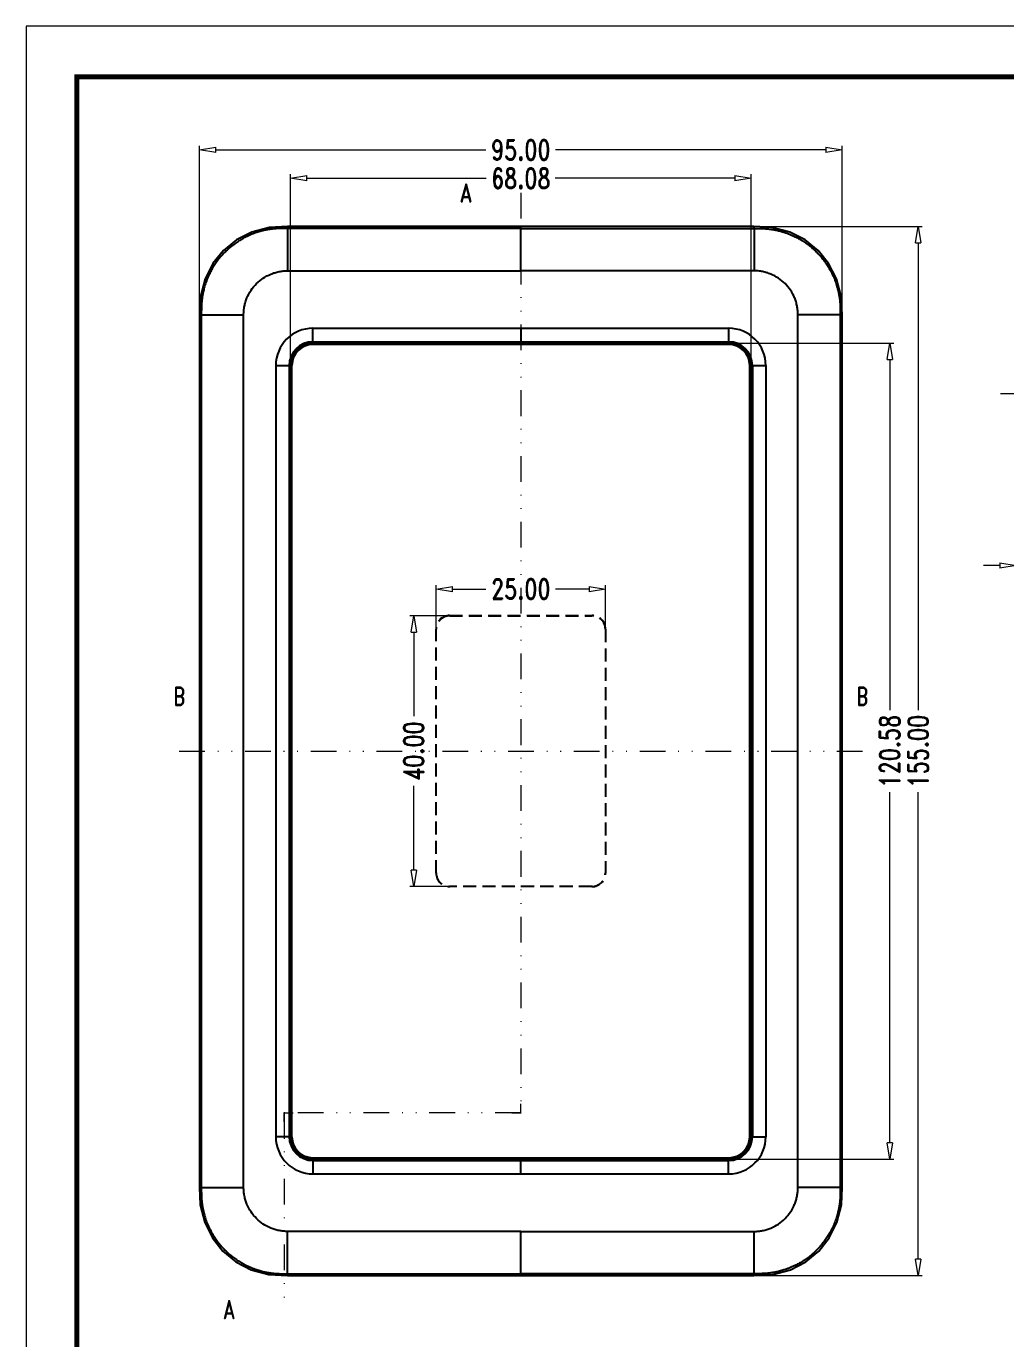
# Model space of a CAD drawing. Header units: millimetres. Extents: x 3219 to 3653, y 1046 to 1347.
# Drawn here: x 3219.4 to 3364.2, y 1153.2 to 1347.1 of the extents above; entities that cross this region are included whole.
import ezdxf
from ezdxf.enums import TextEntityAlignment as Align

# ---------------------------------------------------------------- set-up
doc = ezdxf.new("R2010")
doc.units = ezdxf.units.MM
doc.linetypes.add('DIVIDE', pattern=[31.75, 12.7, -6.35, 0, -6.35, 0, -6.35])
doc.linetypes.add('HIDDEN', pattern=[9.525, 6.35, -3.175])
for name, color, linetype, lineweight in [('dim', 82, 'Continuous', 9), ('from', 7, 'Continuous', 13), ('hatch', 56, 'Continuous', 9)]:
    doc.layers.add(name, color=color, linetype=linetype, lineweight=lineweight)
doc.styles.add('ROMAND', font='romand.shx', dxfattribs={"width": 0.75, "bigfont": 'gbcbig.shx'})
doc.dimstyles.new('YanXiu', dxfattribs={"dimtxt": 2.5, "dimasz": 2.2, "dimexe": 1, "dimexo": 0, "dimgap": 0.66, "dimtad": 0, "dimzin": 1, "dimdsep": 46, "dimtxsty": 'ROMAND', "dimblk": 'CLOSEDBLANK', "dimcen": 0, "dimclrd": 3, "dimclre": 3, "dimclrt": 7, "dimazin": 0, "dimtfac": 1, "dimtofl": 0, "dimtmove": 0, "dimatfit": 3, "dimldrblk": 'CLOSEDBLANK', "dimfxl": 1, "dimlwd": 5, "dimlwe": 5, "dimarcsym": 0})

# ---------------------------------------------------------------- blocks, each defined once
blk = doc.blocks.new('_ClosedBlank')
at = {"color": 0, "linetype": 'ByBlock', "lineweight": -2}
for p, q in [((-1, 0.167), (0, 0)), ((-1, 0.167), (-1, -0.167)), ((0, 0), (-1, -0.167))]:
    blk.add_line(p, q, dxfattribs=at)
blk = doc.blocks.new('*D18')
at = {"layer": 'Defpoints', "color": 0}
for p in [(3323.23, 1300.32), (3323.23, 1179.74), (3347.05, 1179.74)]:
    blk.add_point(p, dxfattribs=at)
at = {"layer": 'dim', "color": 3, "lineweight": 5}
for p, q in [((3323.23, 1300.32), (3347.65, 1300.32)), ((3347.05, 1297.92), (3347.05, 1246.09)), ((3347.05, 1182.14), (3347.05, 1233.97)), ((3323.23, 1179.74), (3347.65, 1179.74))]:
    blk.add_line(p, q, dxfattribs=at)
at = {"layer": 'dim', "color": 3, "lineweight": 5, "xscale": 2.4, "yscale": 2.4, "zscale": 2.4}
for p, rotation in [((3347.05, 1300.32), 90), ((3347.05, 1179.74), 270)]:
    blk.add_blockref('_ClosedBlank', p, dxfattribs=dict(at, rotation=rotation))
at = {"layer": 'dim', "color": 7, "insert": (3347.05, 1240.03), "char_height": 3, "attachment_point": 5, "rotation": 90, "style": 'ROMAND'}
blk.add_mtext('120.58', dxfattribs=at)
blk = doc.blocks.new('*D19')
at = {"layer": 'Defpoints', "color": 0}
for p in [(3258.46, 1324.68), (3258.46, 1297.01), (3326.54, 1297.01)]:
    blk.add_point(p, dxfattribs=at)
at = {"layer": 'dim', "color": 3, "lineweight": 5}
for p, q in [((3258.46, 1297.01), (3258.46, 1325.28)), ((3326.54, 1297.01), (3326.54, 1325.28)), ((3260.86, 1324.68), (3287.4, 1324.68)), ((3324.14, 1324.68), (3297.6, 1324.68))]:
    blk.add_line(p, q, dxfattribs=at)
at = {"layer": 'dim', "color": 3, "lineweight": 5, "xscale": 2.4, "yscale": 2.4, "zscale": 2.4, "rotation": 180}
blk.add_blockref('_ClosedBlank', (3258.46, 1324.68), dxfattribs=at)
at = {"layer": 'dim', "color": 3, "lineweight": 5, "xscale": 2.4, "yscale": 2.4, "zscale": 2.4}
blk.add_blockref('_ClosedBlank', (3326.54, 1324.68), dxfattribs=at)
at = {"layer": 'dim', "color": 7, "insert": (3292.5, 1324.68), "char_height": 3, "attachment_point": 5, "style": 'ROMAND'}
blk.add_mtext('68.08', dxfattribs=at)
blk = doc.blocks.new('*D20')
at = {"layer": 'Defpoints', "color": 0}
for p in [(3245, 1328.88), (3245, 1304.51), (3340, 1304.51)]:
    blk.add_point(p, dxfattribs=at)
at = {"layer": 'dim', "color": 3, "lineweight": 5}
for p, q in [((3245, 1304.51), (3245, 1329.48)), ((3247.4, 1328.88), (3287.35, 1328.88)), ((3337.6, 1328.88), (3297.65, 1328.88)), ((3340, 1304.51), (3340, 1329.48))]:
    blk.add_line(p, q, dxfattribs=at)
at = {"layer": 'dim', "color": 3, "lineweight": 5, "xscale": 2.4, "yscale": 2.4, "zscale": 2.4, "rotation": 180}
blk.add_blockref('_ClosedBlank', (3245, 1328.88), dxfattribs=at)
at = {"layer": 'dim', "color": 3, "lineweight": 5, "xscale": 2.4, "yscale": 2.4, "zscale": 2.4}
blk.add_blockref('_ClosedBlank', (3340, 1328.88), dxfattribs=at)
at = {"layer": 'dim', "color": 7, "insert": (3292.5, 1328.88), "char_height": 3, "attachment_point": 5, "style": 'ROMAND'}
blk.add_mtext('95.00', dxfattribs=at)
blk = doc.blocks.new('*D21')
at = {"layer": 'Defpoints', "color": 0}
for p in [(3326.98, 1317.53), (3326.98, 1162.53), (3351.25, 1162.53)]:
    blk.add_point(p, dxfattribs=at)
at = {"layer": 'dim', "color": 3, "lineweight": 5}
for p, q in [((3326.98, 1317.53), (3351.85, 1317.53)), ((3351.25, 1315.13), (3351.25, 1246.09)), ((3351.25, 1164.93), (3351.25, 1233.97)), ((3326.98, 1162.53), (3351.85, 1162.53))]:
    blk.add_line(p, q, dxfattribs=at)
at = {"layer": 'dim', "color": 3, "lineweight": 5, "xscale": 2.4, "yscale": 2.4, "zscale": 2.4}
for p, rotation in [((3351.25, 1317.53), 90), ((3351.25, 1162.53), 270)]:
    blk.add_blockref('_ClosedBlank', p, dxfattribs=dict(at, rotation=rotation))
at = {"layer": 'dim', "color": 7, "insert": (3351.25, 1240.03), "char_height": 3, "attachment_point": 5, "rotation": 90, "style": 'ROMAND'}
blk.add_mtext('155.00', dxfattribs=at)
blk = doc.blocks.new('*D33')
at = {"layer": 'Defpoints', "color": 0}
for p in [(3305, 1263.97), (3280, 1258.04), (3305, 1258.04)]:
    blk.add_point(p, dxfattribs=at)
at = {"layer": 'dim', "color": 3, "lineweight": 5}
for p, q in [((3280, 1258.04), (3280, 1264.56)), ((3282.4, 1263.97), (3287.35, 1263.97)), ((3302.6, 1263.97), (3297.65, 1263.97)), ((3305, 1258.04), (3305, 1264.56))]:
    blk.add_line(p, q, dxfattribs=at)
at = {"layer": 'dim', "color": 3, "lineweight": 5, "xscale": 2.4, "yscale": 2.4, "zscale": 2.4, "rotation": 180}
blk.add_blockref('_ClosedBlank', (3280, 1263.97), dxfattribs=at)
at = {"layer": 'dim', "color": 3, "lineweight": 5, "xscale": 2.4, "yscale": 2.4, "zscale": 2.4}
blk.add_blockref('_ClosedBlank', (3305, 1263.97), dxfattribs=at)
at = {"layer": 'dim', "color": 7, "insert": (3292.5, 1263.97), "char_height": 3, "attachment_point": 5, "style": 'ROMAND'}
blk.add_mtext('25.00', dxfattribs=at)
blk = doc.blocks.new('*D34')
at = {"layer": 'Defpoints', "color": 0}
for p in [(3281.99, 1260.03), (3276.67, 1220.03), (3281.99, 1220.03)]:
    blk.add_point(p, dxfattribs=at)
at = {"layer": 'dim', "color": 3, "lineweight": 5}
for p, q in [((3281.99, 1260.03), (3276.08, 1260.03)), ((3276.67, 1257.63), (3276.67, 1245.18)), ((3276.67, 1222.43), (3276.67, 1234.88)), ((3281.99, 1220.03), (3276.08, 1220.03))]:
    blk.add_line(p, q, dxfattribs=at)
at = {"layer": 'dim', "color": 3, "lineweight": 5, "xscale": 2.4, "yscale": 2.4, "zscale": 2.4}
for p, rotation in [((3276.67, 1260.03), 90), ((3276.67, 1220.03), 270)]:
    blk.add_blockref('_ClosedBlank', p, dxfattribs=dict(at, rotation=rotation))
at = {"layer": 'dim', "color": 7, "insert": (3276.67, 1240.03), "char_height": 3, "attachment_point": 5, "rotation": 90, "style": 'ROMAND'}
blk.add_mtext('40.00', dxfattribs=at)
blk = doc.blocks.new('*D62')
at = {"layer": 'Defpoints', "color": 0}
for p in [(3368.23, 1295.39), (3373.23, 1295.43), (3373.23, 1292.83)]:
    blk.add_point(p, dxfattribs=at)
at = {"layer": 'dim', "color": 3, "lineweight": 5}
for p, q in [((3368.23, 1295.39), (3368.23, 1292.23)), ((3373.23, 1295.43), (3373.23, 1292.23)), ((3365.83, 1292.83), (3363.43, 1292.83)), ((3375.63, 1292.83), (3378.03, 1292.83))]:
    blk.add_line(p, q, dxfattribs=at)
at = {"layer": 'dim', "color": 3, "lineweight": 5, "xscale": 2.4, "yscale": 2.4, "zscale": 2.4}
blk.add_blockref('_ClosedBlank', (3368.23, 1292.83), dxfattribs=at)
at = {"layer": 'dim', "color": 3, "lineweight": 5, "xscale": 2.4, "yscale": 2.4, "zscale": 2.4, "rotation": 180}
blk.add_blockref('_ClosedBlank', (3373.23, 1292.83), dxfattribs=at)
at = {"layer": 'dim', "color": 7, "insert": (3382.11, 1292.83), "char_height": 3, "attachment_point": 5, "style": 'ROMAND'}
blk.add_mtext('5.00', dxfattribs=at)
blk = doc.blocks.new('*D64')
at = {"layer": 'Defpoints', "color": 0}
for p in [(3365.73, 1268.35), (3368.23, 1267.98), (3368.23, 1267.46)]:
    blk.add_point(p, dxfattribs=at)
at = {"layer": 'dim', "color": 3, "lineweight": 5}
for p, q in [((3363.33, 1267.46), (3360.93, 1267.46)), ((3365.73, 1268.35), (3365.73, 1266.86)), ((3368.23, 1267.98), (3368.23, 1266.86)), ((3370.63, 1267.46), (3373.03, 1267.46))]:
    blk.add_line(p, q, dxfattribs=at)
at = {"layer": 'dim', "color": 3, "lineweight": 5, "xscale": 2.4, "yscale": 2.4, "zscale": 2.4}
blk.add_blockref('_ClosedBlank', (3365.73, 1267.46), dxfattribs=at)
at = {"layer": 'dim', "color": 3, "lineweight": 5, "xscale": 2.4, "yscale": 2.4, "zscale": 2.4, "rotation": 180}
blk.add_blockref('_ClosedBlank', (3368.23, 1267.46), dxfattribs=at)
at = {"layer": 'dim', "color": 7, "insert": (3377.11, 1267.46), "char_height": 3, "attachment_point": 5, "style": 'ROMAND'}
blk.add_mtext('2.50', dxfattribs=at)

msp = doc.modelspace()

# ---------------------------------------------------------------- linework, layer by layer
at = {"color": 7, "linetype": 'Continuous'}
for p, q in [((3255.369, 1317.413), (3252.744, 1316.735)), ((3258.021, 1317.531), (3255.367, 1317.413)), ((3258.021, 1317.531), (3255.369, 1317.413)), ((3258.019, 1317.265), (3258.019, 1311.011)), ((3292.499, 1317.265), (3258.019, 1317.265)), ((3292.499, 1317.531), (3258.021, 1317.531)), ((3326.976, 1317.531), (3292.499, 1317.531)), ((3292.499, 1311.011), (3292.499, 1317.531)), ((3292.499, 1317.265), (3326.979, 1317.265)), ((3329.63, 1317.413), (3326.976, 1317.531)), ((3326.979, 1317.265), (3326.979, 1311.011)), ((3332.254, 1316.735), (3329.628, 1317.413)), ((3250.47, 1315.576), (3248.546, 1314.018)), ((3252.746, 1316.736), (3250.469, 1315.575)), ((3334.528, 1315.575), (3332.252, 1316.736)), ((3336.452, 1314.018), (3334.527, 1315.576)), ((3248.546, 1314.018), (3246.981, 1312.101)), ((3338.016, 1312.101), (3336.452, 1314.018)), ((3246.981, 1312.102), (3245.812, 1309.832)), ((3246.981, 1312.101), (3245.812, 1309.831)), ((3339.186, 1309.831), (3338.016, 1312.102)), ((3245.812, 1309.832), (3245.123, 1307.205)), ((3258.019, 1311.011), (3292.499, 1311.011)), ((3326.979, 1311.011), (3292.499, 1311.011)), ((3339.874, 1307.205), (3339.185, 1309.832)), ((3245.123, 1307.207), (3244.999, 1304.509)), ((3339.999, 1304.509), (3339.874, 1307.207)), ((3339.999, 1304.509), (3339.874, 1307.205)), ((3244.999, 1304.509), (3244.999, 1175.553)), ((3245.265, 1304.511), (3251.519, 1304.511)), ((3245.265, 1304.511), (3245.265, 1175.551)), ((3251.519, 1175.551), (3251.519, 1304.511)), ((3339.733, 1304.511), (3333.479, 1304.511)), ((3333.479, 1175.551), (3333.479, 1304.511)), ((3339.733, 1304.511), (3339.733, 1175.551)), ((3339.999, 1248.352), (3339.999, 1304.509)), ((3261.769, 1302.511), (3323.229, 1302.511)), ((3261.769, 1300.345), (3261.769, 1302.511)), ((3292.499, 1302.511), (3292.499, 1300.345)), ((3323.229, 1302.511), (3323.229, 1300.345)), ((3261.769, 1300.532), (3323.229, 1300.532)), ((3261.769, 1300.345), (3323.228, 1300.345)), ((3261.769, 1300.345), (3261.769, 1300.321)), ((3261.769, 1300.321), (3323.229, 1300.321)), ((3261.769, 1300.121), (3261.769, 1300.321)), ((3323.229, 1300.121), (3261.769, 1300.121)), ((3323.228, 1300.345), (3323.229, 1300.321)), ((3323.229, 1300.121), (3323.229, 1300.321)), ((3256.269, 1297.011), (3258.435, 1297.011)), ((3256.269, 1297.011), (3256.269, 1183.051)), ((3258.247, 1297.011), (3258.247, 1183.051)), ((3258.435, 1297.011), (3258.459, 1297.011)), ((3258.435, 1297.011), (3258.435, 1183.051)), ((3258.658, 1297.011), (3258.459, 1297.011)), ((3258.459, 1183.051), (3258.459, 1297.011)), ((3258.658, 1183.051), (3258.658, 1297.011)), ((3326.339, 1297.011), (3326.539, 1297.011)), ((3326.339, 1183.051), (3326.339, 1297.011)), ((3326.562, 1297.011), (3326.539, 1297.011)), ((3326.539, 1183.051), (3326.539, 1297.011)), ((3326.562, 1297.011), (3328.729, 1297.011)), ((3326.562, 1297.011), (3326.562, 1183.051)), ((3326.75, 1297.011), (3326.75, 1183.051)), ((3328.729, 1297.011), (3328.729, 1183.051)), ((3339.999, 1175.553), (3339.999, 1248.352)), ((3258.435, 1183.051), (3256.269, 1183.051)), ((3258.435, 1183.051), (3258.459, 1183.051)), ((3258.658, 1183.051), (3258.459, 1183.051)), ((3326.339, 1183.051), (3326.539, 1183.051)), ((3326.562, 1183.051), (3326.539, 1183.051)), ((3326.562, 1183.051), (3328.729, 1183.051)), ((3261.769, 1179.941), (3261.769, 1179.741)), ((3261.769, 1179.941), (3323.229, 1179.941)), ((3261.769, 1179.717), (3261.769, 1179.741)), ((3323.229, 1179.741), (3261.769, 1179.741)), ((3261.769, 1179.717), (3261.769, 1177.551)), ((3261.769, 1179.717), (3323.229, 1179.717)), ((3261.769, 1179.53), (3323.229, 1179.53)), ((3292.499, 1177.551), (3292.499, 1179.717)), ((3323.229, 1179.941), (3323.229, 1179.741)), ((3323.229, 1179.717), (3323.229, 1179.741)), ((3323.229, 1177.551), (3323.229, 1179.717)), ((3261.769, 1177.551), (3323.229, 1177.551)), ((3244.999, 1175.553), (3245.107, 1172.973)), ((3245.265, 1175.551), (3251.519, 1175.551)), ((3339.733, 1175.551), (3333.479, 1175.551)), ((3339.891, 1172.973), (3339.999, 1175.553)), ((3245.107, 1172.973), (3245.76, 1170.367)), ((3339.238, 1170.367), (3339.891, 1172.973)), ((3245.76, 1170.367), (3246.904, 1168.08)), ((3338.094, 1168.08), (3339.238, 1170.367)), ((3246.904, 1168.08), (3248.453, 1166.138)), ((3258.019, 1162.797), (3258.019, 1169.051)), ((3292.499, 1169.051), (3258.019, 1169.051)), ((3292.499, 1162.531), (3292.499, 1169.051)), ((3292.499, 1169.051), (3326.979, 1169.051)), ((3326.979, 1162.797), (3326.979, 1169.051)), ((3336.545, 1166.138), (3338.094, 1168.08)), ((3248.453, 1166.138), (3250.357, 1164.561)), ((3334.641, 1164.561), (3336.545, 1166.138)), ((3250.357, 1164.561), (3252.618, 1163.376)), ((3332.379, 1163.376), (3334.641, 1164.561)), ((3252.618, 1163.376), (3255.259, 1162.665)), ((3255.259, 1162.665), (3258.021, 1162.531)), ((3258.019, 1162.796), (3292.499, 1162.797)), ((3258.021, 1162.531), (3316.703, 1162.531)), ((3326.979, 1162.796), (3292.499, 1162.797)), ((3316.703, 1162.531), (3326.976, 1162.531)), ((3326.976, 1162.531), (3329.739, 1162.665)), ((3329.739, 1162.665), (3332.379, 1163.376))]:
    msp.add_line(p, q, dxfattribs=at)
at = {"color": 3, "linetype": 'HIDDEN', "ltscale": 0.3}
for p, q in [((3281.965, 1260.057), (3303.033, 1260.057)), ((3281.965, 1260.057), (3281.991, 1260.031)), ((3281.991, 1260.031), (3303.006, 1260.031)), ((3303.033, 1260.057), (3303.006, 1260.031)), ((3279.972, 1221.997), (3279.972, 1258.065)), ((3279.999, 1222.023), (3279.999, 1258.039)), ((3304.999, 1258.039), (3304.999, 1222.023)), ((3305.025, 1258.065), (3305.025, 1221.997)), ((3303.033, 1220.005), (3281.965, 1220.005)), ((3303.006, 1220.031), (3281.991, 1220.031))]:
    msp.add_line(p, q, dxfattribs=at)
at = {"color": 7, "linetype": 'Continuous'}
for centre, radius, start, end in [((3261.769, 1297.011), 5.5, 90, 180), ((3323.229, 1297.011), 5.5, 0, 90), ((3261.769, 1297.011), 3.521, 90, 180), ((3261.769, 1297.011), 3.334, 89.99269, 180.00208), ((3261.769, 1297.011), 3.31, 90, 180), ((3261.769, 1297.011), 3.11, 90, 180), ((3323.229, 1297.011), 3.334, 359.99792, 90.00731), ((3323.229, 1297.011), 3.521, 0, 90), ((3323.229, 1297.011), 3.31, 0, 90), ((3323.229, 1297.011), 3.11, 0, 90), ((3261.769, 1183.051), 5.5, 180, 270), ((3261.769, 1183.051), 3.521, 180, 270), ((3261.769, 1183.051), 3.334, 179.99269, 270.00208), ((3261.769, 1183.051), 3.31, 180, 270), ((3261.769, 1183.051), 3.11, 180, 270), ((3323.229, 1183.051), 3.11, 270, 0), ((3323.229, 1183.051), 3.31, 270, 0), ((3323.229, 1183.051), 3.334, 269.99792, 0.00731), ((3323.229, 1183.051), 3.521, 270, 0), ((3323.229, 1183.051), 5.5, 270, 0)]:
    msp.add_arc(centre, radius, start, end, dxfattribs=at)
at = {"color": 3, "linetype": 'HIDDEN', "ltscale": 0.3}
for centre, major_axis, start_param, end_param in [((3281.98, 1258.05), (-1.425, 1.425), -0.7816001, 0.7816001), ((3282.006, 1258.023), (1.425, -1.425), 2.3599926, 3.9231927), ((3302.991, 1258.023), (-1.425, -1.425), 2.3599926, 3.9231927), ((3303.017, 1258.05), (1.425, 1.425), -0.7816001, 0.7816001), ((3281.98, 1222.012), (1.425, 1.425), -3.9231927, -2.3599926), ((3282.006, 1222.039), (1.425, 1.425), 2.3599926, 3.9231927), ((3302.991, 1222.039), (-1.425, 1.425), 2.3599926, 3.9231927), ((3303.017, 1222.012), (-1.425, 1.425), -3.9231927, -2.3599926)]:
    msp.add_ellipse(centre, major_axis=major_axis, ratio=0.9924325, start_param=start_param, end_param=end_param, dxfattribs=at)
at = {"color": 7, "linetype": 'Continuous'}
for points, start_tangent, end_tangent in [([(3258.019, 1317.265), (3257.892, 1317.265), (3257.764, 1317.265), (3257.634, 1317.265), (3257.504, 1317.264), (3257.375, 1317.264), (3257.249, 1317.262), (3257.123, 1317.261), (3256.998, 1317.258), (3256.872, 1317.256), (3256.746, 1317.252), (3256.621, 1317.248), (3256.496, 1317.242), (3256.373, 1317.235), (3256.249, 1317.226), (3256.123, 1317.216), (3255.988, 1317.203), (3255.838, 1317.187), (3255.67, 1317.166), (3255.481, 1317.14), (3255.27, 1317.108), (3255.037, 1317.068), (3254.786, 1317.019), (3254.52, 1316.961), (3254.24, 1316.893), (3253.945, 1316.814), (3253.633, 1316.721), (3253.3, 1316.612), (3252.942, 1316.481), (3252.557, 1316.327), (3252.142, 1316.142), (3251.695, 1315.921), (3251.213, 1315.656), (3250.697, 1315.339), (3250.157, 1314.967), (3249.617, 1314.547), (3249.083, 1314.081), (3248.562, 1313.567), (3248.062, 1313.009), (3247.588, 1312.407), (3247.156, 1311.779), (3246.801, 1311.191), (3246.516, 1310.654), (3246.284, 1310.159), (3246.091, 1309.699), (3245.933, 1309.273), (3245.804, 1308.881), (3245.698, 1308.523), (3245.613, 1308.197), (3245.543, 1307.896), (3245.484, 1307.611), (3245.433, 1307.329), (3245.389, 1307.046), (3245.351, 1306.764), (3245.321, 1306.484), (3245.298, 1306.209), (3245.283, 1305.935), (3245.274, 1305.656), (3245.269, 1305.377), (3245.266, 1305.103), (3245.265, 1304.822), (3245.265, 1304.511)], (-0.9999992, 0.0012581), (0.0007771, -0.9999997)), ([(3258.019, 1317.265), (3258.02, 1317.446), (3258.02, 1317.53)], (0.0056141, 0.9999842), (0.9071749, -0.4207537)), ([(3326.979, 1317.265), (3326.978, 1317.446), (3326.977, 1317.53)], (-0.0056141, 0.9999842), (-0.9071749, -0.4207537)), ([(3326.979, 1317.265), (3327.105, 1317.265), (3327.234, 1317.265), (3327.363, 1317.265), (3327.493, 1317.264), (3327.622, 1317.264), (3327.749, 1317.262), (3327.874, 1317.261), (3327.999, 1317.258), (3328.126, 1317.256), (3328.251, 1317.252), (3328.377, 1317.248), (3328.501, 1317.242), (3328.625, 1317.235), (3328.748, 1317.226), (3328.875, 1317.216), (3329.01, 1317.203), (3329.159, 1317.187), (3329.327, 1317.166), (3329.517, 1317.14), (3329.728, 1317.108), (3329.96, 1317.068), (3330.211, 1317.019), (3330.477, 1316.961), (3330.757, 1316.893), (3331.052, 1316.814), (3331.364, 1316.721), (3331.698, 1316.612), (3332.055, 1316.481), (3332.44, 1316.327), (3332.855, 1316.142), (3333.302, 1315.921), (3333.784, 1315.656), (3334.301, 1315.339), (3334.84, 1314.967), (3335.381, 1314.547), (3335.915, 1314.081), (3336.435, 1313.567), (3336.935, 1313.009), (3337.409, 1312.407), (3337.842, 1311.779), (3338.196, 1311.191), (3338.481, 1310.654), (3338.714, 1310.159), (3338.906, 1309.699), (3339.064, 1309.273), (3339.194, 1308.881), (3339.299, 1308.523), (3339.384, 1308.197), (3339.454, 1307.896), (3339.513, 1307.611), (3339.564, 1307.329), (3339.608, 1307.046), (3339.646, 1306.764), (3339.676, 1306.484), (3339.699, 1306.209), (3339.714, 1305.935), (3339.723, 1305.656), (3339.729, 1305.377), (3339.732, 1305.103), (3339.733, 1304.822), (3339.733, 1304.511)], (0.9999992, 0.0012581), (-0.0007771, -0.9999997)), ([(3251.519, 1304.511), (3251.55, 1305.148), (3251.644, 1305.779), (3251.799, 1306.398), (3252.013, 1306.998), (3252.614, 1308.122), (3253.423, 1309.107), (3254.407, 1309.916), (3255.531, 1310.516), (3256.132, 1310.731), (3256.751, 1310.886), (3257.382, 1310.98), (3258.019, 1311.011)], (0.0108012, 0.9999417), (0.9999399, 0.0109641)), ([(3333.479, 1304.511), (3333.447, 1305.148), (3333.354, 1305.779), (3333.199, 1306.398), (3332.984, 1306.998), (3332.383, 1308.122), (3331.575, 1309.107), (3330.59, 1309.916), (3329.466, 1310.516), (3328.866, 1310.731), (3328.247, 1310.886), (3327.616, 1310.98), (3326.979, 1311.011)], (-0.0108012, 0.9999417), (-0.9999399, 0.0109641)), ([(3245.265, 1304.511), (3245.084, 1304.51), (3245, 1304.509)], (-0.9999881, -0.0048769), (0.3678775, -0.9298743)), ([(3339.733, 1304.511), (3339.913, 1304.51), (3339.998, 1304.509)], (0.9999881, -0.0048769), (-0.3678775, -0.9298743)), ([(3245.265, 1175.551), (3245.084, 1175.552), (3245, 1175.553)], (-0.9999878, 0.0049427), (0.4044776, 0.9145479)), ([(3245.265, 1175.551), (3245.265, 1175.292), (3245.265, 1175.058), (3245.267, 1174.848), (3245.269, 1174.66), (3245.272, 1174.491), (3245.276, 1174.336), (3245.28, 1174.189), (3245.287, 1174.046), (3245.295, 1173.903), (3245.305, 1173.759), (3245.317, 1173.616), (3245.332, 1173.472), (3245.348, 1173.323), (3245.368, 1173.164), (3245.393, 1172.987), (3245.424, 1172.788), (3245.463, 1172.566), (3245.511, 1172.318), (3245.57, 1172.045), (3245.642, 1171.75), (3245.728, 1171.433), (3245.831, 1171.093), (3245.955, 1170.728), (3246.102, 1170.336), (3246.278, 1169.915), (3246.489, 1169.464), (3246.743, 1168.975), (3247.056, 1168.44), (3247.441, 1167.859), (3247.887, 1167.266), (3248.374, 1166.697), (3248.896, 1166.158), (3249.449, 1165.655), (3250.025, 1165.193), (3250.614, 1164.777), (3251.185, 1164.422), (3251.707, 1164.135), (3252.183, 1163.901), (3252.623, 1163.708), (3253.032, 1163.547), (3253.411, 1163.413), (3253.76, 1163.302), (3254.082, 1163.21), (3254.377, 1163.135), (3254.647, 1163.073), (3254.895, 1163.021), (3255.124, 1162.979), (3255.335, 1162.944), (3255.532, 1162.914), (3255.715, 1162.89), (3255.882, 1162.87), (3256.033, 1162.854), (3256.169, 1162.842), (3256.295, 1162.832), (3256.417, 1162.824), (3256.538, 1162.818), (3256.661, 1162.813), (3256.785, 1162.809), (3256.91, 1162.805), (3257.036, 1162.803), (3257.168, 1162.801), (3257.309, 1162.799), (3257.463, 1162.798), (3257.633, 1162.797), (3257.818, 1162.796), (3258.019, 1162.797)], (-0.0007304, -0.9999997), (0.9999992, 0.0012269)), ([(3258.019, 1169.051), (3257.382, 1169.082), (3256.751, 1169.176), (3256.132, 1169.331), (3255.531, 1169.546), (3254.407, 1170.146), (3253.423, 1170.955), (3252.614, 1171.94), (3252.013, 1173.064), (3251.799, 1173.664), (3251.644, 1174.283), (3251.55, 1174.914), (3251.519, 1175.551)], (-0.9999399, 0.0109641), (-0.0108012, 0.9999417)), ([(3339.733, 1175.551), (3339.733, 1175.292), (3339.732, 1175.058), (3339.731, 1174.848), (3339.728, 1174.66), (3339.725, 1174.491), (3339.722, 1174.336), (3339.717, 1174.189), (3339.711, 1174.046), (3339.703, 1173.903), (3339.692, 1173.759), (3339.68, 1173.616), (3339.666, 1173.472), (3339.649, 1173.323), (3339.629, 1173.164), (3339.604, 1172.987), (3339.573, 1172.788), (3339.535, 1172.566), (3339.486, 1172.318), (3339.427, 1172.045), (3339.355, 1171.75), (3339.269, 1171.433), (3339.166, 1171.093), (3339.043, 1170.728), (3338.895, 1170.336), (3338.719, 1169.915), (3338.509, 1169.464), (3338.254, 1168.975), (3337.941, 1168.44), (3337.556, 1167.859), (3337.11, 1167.266), (3336.624, 1166.697), (3336.101, 1166.158), (3335.549, 1165.655), (3334.973, 1165.193), (3334.384, 1164.777), (3333.813, 1164.422), (3333.291, 1164.135), (3332.814, 1163.901), (3332.375, 1163.708), (3331.966, 1163.547), (3331.587, 1163.413), (3331.237, 1163.302), (3330.915, 1163.21), (3330.621, 1163.135), (3330.35, 1163.073), (3330.102, 1163.021), (3329.874, 1162.979), (3329.663, 1162.944), (3329.466, 1162.914), (3329.283, 1162.89), (3329.115, 1162.87), (3328.964, 1162.854), (3328.828, 1162.842), (3328.702, 1162.832), (3328.581, 1162.824), (3328.459, 1162.818), (3328.336, 1162.813), (3328.212, 1162.809), (3328.088, 1162.805), (3327.961, 1162.803), (3327.83, 1162.801), (3327.688, 1162.799), (3327.534, 1162.798), (3327.364, 1162.797), (3327.179, 1162.796), (3326.979, 1162.797)], (0.0007304, -0.9999997), (-0.9999992, 0.0012269)), ([(3326.979, 1169.051), (3327.616, 1169.082), (3328.247, 1169.176), (3328.866, 1169.331), (3329.466, 1169.546), (3330.59, 1170.146), (3331.575, 1170.955), (3332.383, 1171.94), (3332.984, 1173.064), (3333.199, 1173.664), (3333.354, 1174.283), (3333.447, 1174.914), (3333.479, 1175.551)], (0.9999399, 0.0109641), (0.0108012, 0.9999417)), ([(3339.733, 1175.551), (3339.913, 1175.552), (3339.998, 1175.553)], (0.9999878, 0.0049427), (-0.4044776, 0.9145479)), ([(3258.019, 1162.797), (3258.02, 1162.616), (3258.021, 1162.532)], (0.0055014, -0.9999849), (0.9209281, 0.3897326)), ([(3326.979, 1162.797), (3326.977, 1162.616), (3326.977, 1162.532)], (-0.0055014, -0.9999849), (-0.9209281, 0.3897326))]:
    msp.add_spline(points, degree=3, dxfattribs=dict(at, start_tangent=start_tangent, end_tangent=end_tangent))
at = {"layer": 'from'}
msp.add_lwpolyline([(3219.379, 1045.566), (3653.364, 1045.566), (3653.364, 1347.146), (3219.379, 1347.146)], close=True, dxfattribs=at)
at = {"layer": 'from', "const_width": 0.748}
msp.add_lwpolyline([(3226.859, 1053.045), (3226.859, 1339.667), (3645.885, 1339.667), (3645.885, 1053.045), (3226.859, 1053.045)], dxfattribs=at)
at = {"layer": 'hatch', "linetype": 'DIVIDE', "ltscale": 0.3}
msp.add_line((3241.999, 1240.031), (3343.002, 1240.031), dxfattribs=at)
at = {"layer": 'hatch', "color": 2}
for points in [[(3292.499, 1322.531, 0, 0, 0), (3289.799, 1322.531, 0.81, 0, 0), (3287.099, 1322.531, 0, 0, 0)], [(3241.999, 1240.031, 0, 0, 0), (3241.999, 1242.731, 0.81, 0, 0), (3241.999, 1245.431, 0, 0, 0)], [(3343.002, 1240.031, 0, 0, 0), (3343.002, 1242.731, 0.81, 0, 0), (3343.002, 1245.431, 0, 0, 0)], [(3257.499, 1157.556, 0, 0, 0), (3254.799, 1157.556, 0.81, 0, 0), (3252.099, 1157.556, 0, 0, 0)]]:
    msp.add_lwpolyline(points, format="xyseb", dxfattribs=at)
at = {"layer": 'hatch', "linetype": 'DIVIDE', "ltscale": 0.3}
msp.add_lwpolyline([(3292.499, 1322.531), (3292.499, 1186.561), (3257.499, 1186.561), (3257.499, 1157.556)], dxfattribs=at)
at = {"layer": 'hatch', "color": 2, "const_width": 0.2}
for points in [[(3292.499, 1187.911), (3292.499, 1186.561), (3291.149, 1186.561)], [(3258.849, 1186.561), (3257.499, 1186.561), (3257.499, 1185.211)]]:
    msp.add_lwpolyline(points, dxfattribs=at)

# ---------------------------------------------------------------- texts
at = {"layer": 'hatch', "color": 6, "style": 'ROMAND', "width": 0.75}
for s, p in [('A', (3284.399, 1322.531)), ('B', (3241.999, 1248.131)), ('B', (3343.002, 1248.131)), ('A', (3249.399, 1157.556))]:
    msp.add_text(s, height=2.7, dxfattribs=at).set_placement(p, align=Align.MIDDLE)

# ---------------------------------------------------------------- dimensions: what is measured, and where the dimension line sits
at = {"layer": 'dim'}
for base, p1, p2, picture, middle in [((3244.999, 1328.881), (3339.999, 1304.509), (3244.999, 1304.509), '*D20', (3292.499, 1328.881)), ((3258.459, 1324.681), (3326.539, 1297.011), (3258.459, 1297.011), '*D19', (3292.499, 1324.681)), ((3373.233, 1292.835), (3368.233, 1295.387), (3373.233, 1295.431), '*D62', (3382.114, 1292.835)), ((3368.233, 1267.459), (3365.733, 1268.354), (3368.233, 1267.975), '*D64', (3377.114, 1267.459)), ((3304.999, 1263.965), (3279.999, 1258.037), (3304.999, 1258.037), '*D33', (3292.499, 1263.965))]:
    dim = msp.add_linear_dim(base=base, p1=p1, p2=p2, dimstyle='YanXiu', override={"dimtxt": 3, "dimasz": 2.4, "dimexe": 0.5997, "dimgap": 0.5997}, dxfattribs=at)
    dim.commit()
    dim.dimension.update_dxf_attribs({"geometry": picture, "text_midpoint": middle})
for base, p1, p2, picture, middle in [((3351.25, 1162.531), (3326.976, 1317.531), (3326.976, 1162.531), '*D21', (3351.25, 1240.031)), ((3347.05, 1179.741), (3323.229, 1300.321), (3323.229, 1179.741), '*D18', (3347.05, 1240.031)), ((3276.675, 1220.03), (3281.991, 1260.03), (3281.991, 1220.03), '*D34', (3276.675, 1240.03))]:
    dim = msp.add_linear_dim(base=base, p1=p1, p2=p2, angle=90, dimstyle='YanXiu', override={"dimtxt": 3, "dimasz": 2.4, "dimexe": 0.5997, "dimgap": 0.5997}, dxfattribs=at)
    dim.commit()
    dim.dimension.update_dxf_attribs({"geometry": picture, "text_midpoint": middle})

doc.saveas('drawing.dxf')
